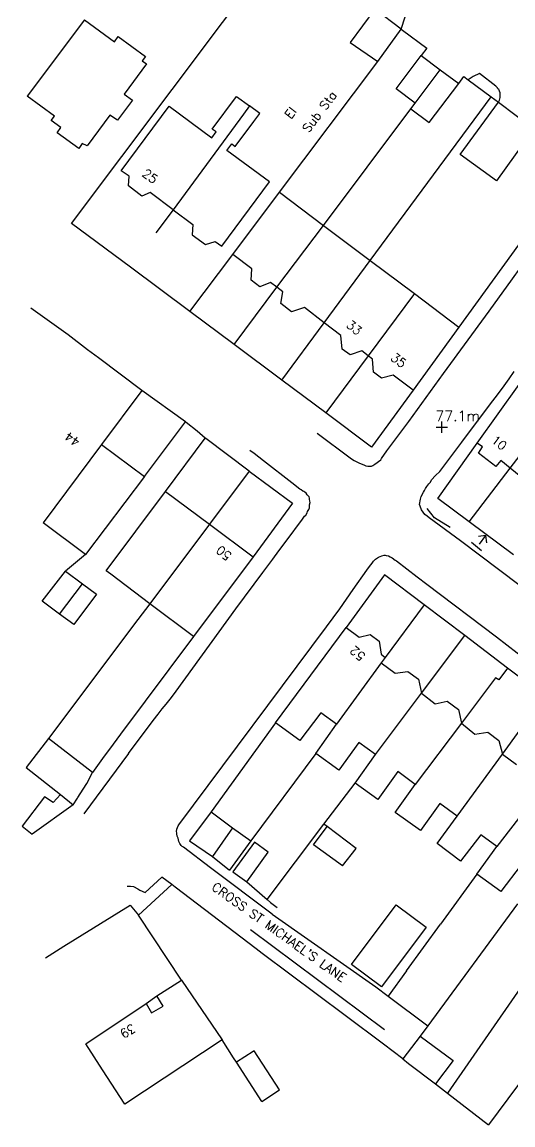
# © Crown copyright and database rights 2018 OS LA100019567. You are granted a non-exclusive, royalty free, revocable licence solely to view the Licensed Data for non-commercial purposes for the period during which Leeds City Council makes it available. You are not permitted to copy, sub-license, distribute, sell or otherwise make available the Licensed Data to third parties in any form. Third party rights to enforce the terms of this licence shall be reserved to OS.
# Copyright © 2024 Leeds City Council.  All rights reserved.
# Model space of a CAD drawing. Extents: x 427500 to 429848, y 434500 to 436505.
# Drawn here: x 427788.1 to 427854.2, y 435719.8 to 435868.4 of the extents above; entities that cross this region are included whole.
import ezdxf

# ---------------------------------------------------------------- set-up
doc = ezdxf.new("R2010")
doc.units = 0
doc.layers.add('LPTIP_Ex_Base', color=8, linetype='Continuous')
doc.styles.add('MtXpl_Romans', font='romans__.ttf')

msp = doc.modelspace()

# ---------------------------------------------------------------- linework, layer by layer
at = {"layer": 'LPTIP_Ex_Base', "color": 251, "true_color": 0x636466}
for p, q in [((427815.09, 435868.33), (427818.38, 435872.71)), ((427835.6, 435870.1), (427832.3, 435865.6)), ((427839.16, 435867.43), (427835.6, 435870.1)), ((427796.5, 435868.67), (427788.78, 435858.4)), ((427796.5, 435868.67), (427800.55, 435865.7)), ((427839.16, 435867.43), (427839.7, 435869.1)), ((427794.76, 435841.25), (427815.09, 435868.33)), ((427836, 435863.05), (427839.16, 435867.43)), ((427839.16, 435867.43), (427839.35, 435867.3)), ((427839.35, 435867.3), (427842.6, 435864.85)), ((427800.55, 435865.7), (427801.05, 435866.45)), ((427801.05, 435866.45), (427804.7, 435863.75)), ((427832.3, 435865.6), (427836, 435863.05)), ((427842.6, 435864.85), (427841.85, 435863.85)), ((427804.85, 435862.75), (427801.85, 435858.65)), ((427804.7, 435863.75), (427804.25, 435863.15)), ((427804.25, 435863.15), (427804.85, 435862.75)), ((427822.75, 435845.45), (427836, 435863.05)), ((427838.5, 435859.4), (427841.85, 435863.85)), ((427841.85, 435863.85), (427844.42, 435861.96)), ((427841.04, 435857.46), (427844.42, 435861.96)), ((427844.42, 435861.96), (427846.95, 435860.1)), ((427849.7, 435861.45), (427848.85, 435861.05)), ((427851.9, 435859.75), (427849.7, 435861.45)), ((427842.95, 435854.85), (427846.95, 435860.1)), ((427846.95, 435860.1), (427847.6, 435861.05)), ((427847.6, 435861.05), (427848.18, 435860.61)), ((427848.85, 435861.05), (427848.18, 435860.61)), ((427848.18, 435860.61), (427851.28, 435858.29)), ((427852.15, 435859.5), (427851.9, 435859.75)), ((427792.45, 435855.7), (427788.78, 435858.4)), ((427801.85, 435858.65), (427802.95, 435857.85)), ((427813.7, 435853.95), (427816.96, 435858.36)), ((427816.96, 435858.36), (427818.73, 435857.07)), ((427834.99, 435836.26), (427851.28, 435858.29)), ((427841.04, 435857.46), (427838.5, 435859.4)), ((427851.28, 435858.29), (427852.28, 435857.59)), ((427852.2, 435859.4), (427852.15, 435859.5)), ((427852.3, 435859.3), (427852.2, 435859.4)), ((427852.35, 435859.2), (427852.3, 435859.3)), ((427852.4, 435859.05), (427852.35, 435859.2)), ((427852.5, 435858.85), (427852.4, 435859.05)), ((427852.45, 435858.05), (427852.5, 435858.2)), ((427852.5, 435858.2), (427852.5, 435858.85)), ((427802.95, 435857.85), (427800.95, 435855.15)), ((427801.45, 435848.35), (427807.9, 435857.05)), ((427807.9, 435857.05), (427813.65, 435852.8)), ((427818.73, 435857.07), (427817.92, 435855.96)), ((427820.11, 435856.06), (427818.73, 435857.07)), ((427828.69, 435840.99), (427840.46, 435856.68)), ((427840.46, 435856.68), (427841.04, 435857.46)), ((427840.46, 435856.68), (427842.95, 435854.85)), ((427847.1, 435850.55), (427852.28, 435857.59)), ((427852.28, 435857.59), (427852.4, 435857.85)), ((427852.28, 435857.59), (427857.03, 435853.98)), ((427852.4, 435857.85), (427852.45, 435858.05)), ((427792, 435855.1), (427792.45, 435855.7)), ((427799.9, 435855.85), (427796.85, 435851.7)), ((427800.95, 435855.15), (427799.9, 435855.85)), ((427817.92, 435855.96), (427808.42, 435843.1)), ((427819.29, 435854.96), (427820.11, 435856.06)), ((427793.3, 435854.15), (427792, 435855.1)), ((427792.8, 435853.45), (427793.3, 435854.15)), ((427814.25, 435853.6), (427813.7, 435853.95)), ((427816.8, 435851.6), (427819.29, 435854.96)), ((427857.03, 435853.98), (427852, 435847)), ((427795.73, 435851.32), (427792.8, 435853.45)), ((427813.65, 435852.8), (427814.25, 435853.6)), ((427796.2, 435852), (427795.73, 435851.32)), ((427796.85, 435851.7), (427796.2, 435852)), ((427815.65, 435851.05), (427816.35, 435851.95)), ((427821.4, 435846.85), (427815.65, 435851.05)), ((427816.35, 435851.95), (427816.8, 435851.6)), ((427863, 435849.5), (427846.95, 435827.28)), ((427852, 435847), (427847.1, 435850.55)), ((427802.5, 435847.6), (427801.45, 435848.35)), ((427802.4, 435846.3), (427802.5, 435847.6)), ((427804.2, 435844.9), (427802.4, 435846.3)), ((427815, 435838.2), (427821.4, 435846.85)), ((427805.35, 435845.4), (427804.2, 435844.9)), ((427808.42, 435843.1), (427805.35, 435845.4)), ((427816.5, 435837.05), (427822.75, 435845.45)), ((427822.75, 435845.45), (427828.69, 435840.99)), ((427808.42, 435843.1), (427806.11, 435839.98)), ((427808.42, 435843.1), (427811.1, 435841.1)), ((427802.7, 435835.35), (427794.76, 435841.25)), ((427811.1, 435841.1), (427811, 435839.7)), ((427822.43, 435832.64), (427828.69, 435840.99)), ((427828.69, 435840.99), (427834.99, 435836.26)), ((427811, 435839.7), (427812.8, 435838.4)), ((427812.8, 435838.4), (427814.1, 435838.8)), ((427814.1, 435838.8), (427815, 435838.2)), ((427854.14, 435833.8), (427857.25, 435838.1)), ((427810.7, 435829.4), (427816.5, 435837.05)), ((427819.05, 435835.15), (427816.5, 435837.05)), ((427828.8, 435827.87), (427834.99, 435836.26)), ((427834.99, 435836.26), (427840.95, 435831.79)), ((427810.7, 435829.4), (427802.7, 435835.35)), ((427818.95, 435833.6), (427819.05, 435835.15)), ((427820.1, 435832.7), (427818.95, 435833.6)), ((427821.55, 435833.3), (427820.1, 435832.7)), ((427822.43, 435832.64), (427821.55, 435833.3)), ((427851, 435829.45), (427854.14, 435833.8)), ((427816.66, 435824.94), (427822.43, 435832.64)), ((427823.2, 435832.05), (427822.43, 435832.64)), ((427822.95, 435830.45), (427823.2, 435832.05)), ((427840.95, 435831.79), (427834.73, 435823.41)), ((427840.95, 435831.79), (427846.95, 435827.28)), ((427824.4, 435829.35), (427822.95, 435830.45)), ((427794.3, 435826.25), (427789.26, 435829.85)), ((427816.66, 435824.94), (427810.7, 435829.4)), ((427826.15, 435829.9), (427824.4, 435829.35)), ((427828.8, 435827.87), (427826.15, 435829.9)), ((427844.85, 435821.05), (427851, 435829.45)), ((427823.08, 435820.14), (427828.8, 435827.87)), ((427831.05, 435826.15), (427828.8, 435827.87)), ((427846.95, 435827.28), (427840.8, 435818.8)), ((427796.91, 435824.24), (427794.3, 435826.25)), ((427831.2, 435824.3), (427831.05, 435826.15)), ((427798.36, 435823.12), (427796.91, 435824.24)), ((427823.08, 435820.14), (427816.66, 435824.94)), ((427832.3, 435823.55), (427831.2, 435824.3)), ((427833.85, 435824.1), (427832.3, 435823.55)), ((427834.73, 435823.41), (427833.85, 435824.1)), ((427804.23, 435818.73), (427798.36, 435823.12)), ((427834.73, 435823.41), (427829.01, 435815.71)), ((427835.3, 435822.95), (427834.73, 435823.41)), ((427835.45, 435821.2), (427835.3, 435822.95)), ((427836.5, 435820.4), (427835.45, 435821.2)), ((427840.2, 435814.55), (427844.85, 435821.05)), ((427853.7, 435820.3), (427854.4, 435821.3)), ((427829.01, 435815.71), (427823.08, 435820.14)), ((427838.1, 435820.8), (427836.5, 435820.4)), ((427840.8, 435818.8), (427838.1, 435820.8)), ((427849.4, 435811.65), (427855.05, 435819.55)), ((427853.05, 435819.35), (427853.7, 435820.3)), ((427804.23, 435818.73), (427798.8, 435811.47)), ((427810.11, 435814.51), (427804.23, 435818.73)), ((427840.8, 435818.8), (427835.16, 435811.1)), ((427851.2, 435816.95), (427852.15, 435818.15)), ((427852.15, 435818.15), (427853.05, 435819.35)), ((427853.85, 435808.28), (427862.21, 435819.18)), ((427847.35, 435811.8), (427851.2, 435816.95)), ((427835.16, 435811.1), (427829.01, 435815.71)), ((427804.58, 435807.17), (427810.11, 435814.51)), ((427810.2, 435814.45), (427810.11, 435814.51)), ((427811.67, 435813.24), (427810.2, 435814.45)), ((427837.25, 435810.6), (427840.2, 435814.55)), ((427807.4, 435805.15), (427812.77, 435812.33)), ((427812.77, 435812.33), (427811.67, 435813.24)), ((427812.83, 435812.28), (427812.77, 435812.33)), ((427818.69, 435807.89), (427812.83, 435812.28)), ((427827.83, 435813.01), (427832.3, 435809.65)), ((427798.8, 435811.47), (427790.91, 435800.92)), ((427798.8, 435811.47), (427804.58, 435807.17)), ((427819.35, 435810.25), (427818.79, 435810.67)), ((427836.5, 435809.6), (427837.25, 435810.6)), ((427844.1, 435804.2), (427849.4, 435811.65)), ((427844.35, 435807.85), (427847.35, 435811.8)), ((427850.1, 435811.15), (427849.4, 435811.65)), ((427849.6, 435810.3), (427850.1, 435811.15)), ((427820.63, 435809.25), (427819.35, 435810.25)), ((427824.41, 435806.3), (427820.63, 435809.25)), ((427832.3, 435809.65), (427832.6, 435809.45)), ((427832.6, 435809.45), (427832.85, 435809.3)), ((427832.85, 435809.3), (427833.45, 435809)), ((427835.6, 435808.8), (427836.4, 435809.4)), ((427836.4, 435809.4), (427836.5, 435809.6)), ((427851.9, 435808.5), (427849.6, 435810.3)), ((427852.6, 435809.3), (427851.9, 435808.5)), ((427853.85, 435808.28), (427852.6, 435809.3)), ((427818.69, 435807.89), (427813.33, 435800.72)), ((427818.69, 435807.89), (427824.5, 435803.55)), ((427833.45, 435809), (427834.2, 435808.7)), ((427834.2, 435808.7), (427834.4, 435808.6)), ((427834.4, 435808.6), (427834.65, 435808.55)), ((427834.65, 435808.55), (427835.15, 435808.55)), ((427835.15, 435808.55), (427835.35, 435808.65)), ((427835.35, 435808.65), (427835.6, 435808.8)), ((427843.8, 435807.3), (427844.35, 435807.85)), ((427848.32, 435801.06), (427853.85, 435808.28)), ((427855.3, 435807.1), (427853.85, 435808.28)), ((427804.58, 435807.17), (427796.65, 435796.65)), ((427825.5, 435805.45), (427824.41, 435806.3)), ((427842.75, 435806), (427842.9, 435806.15)), ((427842.9, 435806.15), (427843.1, 435806.4)), ((427843.1, 435806.4), (427843.25, 435806.7)), ((427843.25, 435806.7), (427843.8, 435807.3)), ((427799.4, 435794.45), (427807.4, 435805.15)), ((427807.4, 435805.15), (427813.33, 435800.72)), ((427825.7, 435805.35), (427825.5, 435805.45)), ((427825.9, 435805.2), (427825.7, 435805.35)), ((427826.05, 435805.15), (427825.9, 435805.2)), ((427826.2, 435805.05), (427826.05, 435805.15)), ((427826.35, 435804.9), (427826.2, 435805.05)), ((427826.5, 435804.7), (427826.35, 435804.9)), ((427826.65, 435804.55), (427826.5, 435804.7)), ((427841.85, 435804.45), (427842.15, 435805.05)), ((427842.15, 435805.05), (427842.3, 435805.25)), ((427842.3, 435805.25), (427842.45, 435805.55)), ((427842.45, 435805.55), (427842.6, 435805.8)), ((427842.6, 435805.8), (427842.75, 435806)), ((427824.5, 435803.55), (427819.22, 435796.32)), ((427826.75, 435804.4), (427826.65, 435804.55)), ((427826.8, 435804.25), (427826.75, 435804.4)), ((427826.8, 435804.1), (427826.8, 435804.25)), ((427826.85, 435803.85), (427826.8, 435804.1)), ((427826.8, 435803.35), (427826.9, 435803.65)), ((427826.8, 435802.95), (427826.8, 435803.35)), ((427826.9, 435803.65), (427826.85, 435803.85)), ((427841.65, 435803.4), (427841.75, 435804.1)), ((427841.7, 435803.15), (427841.65, 435803.4)), ((427841.75, 435804.1), (427841.85, 435804.45)), ((427848.32, 435801.06), (427844.1, 435804.2)), ((427825.85, 435801.4), (427826.15, 435801.8)), ((427826.15, 435801.8), (427826.3, 435801.95)), ((427826.3, 435801.95), (427826.5, 435802.25)), ((427826.5, 435802.25), (427826.55, 435802.45)), ((427826.55, 435802.45), (427826.7, 435802.7)), ((427826.7, 435802.7), (427826.8, 435802.95)), ((427841.9, 435802.65), (427841.7, 435803.15)), ((427842.35, 435802.05), (427841.9, 435802.65)), ((427842.65, 435801.8), (427842.35, 435802.05)), ((427842.95, 435801.6), (427842.65, 435801.8)), ((427843.65, 435801.57), (427842.67, 435802.86)), ((427796.65, 435796.65), (427790.91, 435800.92)), ((427813.33, 435800.72), (427805.31, 435790.02)), ((427813.33, 435800.72), (427819.22, 435796.32)), ((427823.65, 435798.43), (427825.85, 435801.4)), ((427847.15, 435798.5), (427842.95, 435801.6)), ((427845.77, 435800.28), (427843.65, 435801.57)), ((427854.3, 435796.6), (427848.32, 435801.06)), ((427822.7, 435797.15), (427823.65, 435798.43)), ((427866.65, 435783.75), (427847.15, 435798.5)), ((427849.98, 435797.15), (427848.64, 435798.27)), ((427796.65, 435796.65), (427793.92, 435794.4)), ((427819.22, 435796.32), (427811.2, 435785.6)), ((427820.52, 435794.21), (427821.87, 435796.04)), ((427821.87, 435796.04), (427822.7, 435797.15)), ((427835.25, 435795.5), (427835.45, 435795.75)), ((427835.45, 435795.75), (427835.7, 435796)), ((427835.7, 435796), (427836.1, 435796.3)), ((427836.1, 435796.3), (427836.35, 435796.4)), ((427836.35, 435796.4), (427836.55, 435796.45)), ((427836.55, 435796.45), (427836.85, 435796.55)), ((427836.85, 435796.55), (427837, 435796.55)), ((427837, 435796.55), (427837.15, 435796.5)), ((427837.15, 435796.5), (427837.45, 435796.45)), ((427837.45, 435796.45), (427837.7, 435796.35)), ((427837.7, 435796.35), (427837.95, 435796.2)), ((427837.95, 435796.2), (427838.35, 435795.9)), ((427838.35, 435795.9), (427838.55, 435795.8)), ((427838.55, 435795.8), (427841.3, 435793.66)), ((427790.8, 435790.35), (427793.92, 435794.4)), ((427793.92, 435794.4), (427796.21, 435792.7)), ((427800.03, 435793.98), (427799.4, 435794.45)), ((427832.7, 435791.91), (427834.55, 435794.55)), ((427834.55, 435794.55), (427834.9, 435795.05)), ((427834.9, 435795.05), (427835.25, 435795.5)), ((427805.31, 435790.02), (427800.03, 435793.98)), ((427816.9, 435789.35), (427820.52, 435794.21)), ((427836.9, 435793.9), (427831.73, 435786.83)), ((427842.24, 435789.86), (427836.9, 435793.9)), ((427841.3, 435793.66), (427842.6, 435792.65)), ((427793.14, 435788.62), (427796.21, 435792.7)), ((427798.1, 435791.3), (427795.05, 435787.2)), ((427796.21, 435792.7), (427798.1, 435791.3)), ((427830.9, 435789.35), (427832.7, 435791.91)), ((427842.6, 435792.65), (427852, 435785.55)), ((427793.14, 435788.62), (427790.8, 435790.35)), ((427805.31, 435790.02), (427803.7, 435787.88)), ((427811.2, 435785.6), (427805.31, 435790.02)), ((427842.24, 435789.86), (427837, 435782.75)), ((427847.72, 435785.72), (427842.24, 435789.86)), ((427795.05, 435787.2), (427793.14, 435788.62)), ((427808.85, 435778.25), (427816.9, 435789.35)), ((427829.09, 435786.92), (427830.9, 435789.35)), ((427803.7, 435787.88), (427791.64, 435771.85)), ((427809.2, 435760.25), (427829.09, 435786.92)), ((427822.25, 435773.95), (427831.73, 435786.83)), ((427831.73, 435786.83), (427833.5, 435785.5)), ((427811.2, 435785.6), (427801.35, 435772.45)), ((427833.5, 435785.5), (427835, 435785.85)), ((427835, 435785.85), (427836.2, 435784.95)), ((427841.9, 435777.96), (427847.72, 435785.72)), ((427853.5, 435781.35), (427847.72, 435785.72)), ((427852, 435785.55), (427865.9, 435774.75)), ((427836.2, 435784.95), (427836.45, 435783.2)), ((427836.45, 435783.2), (427837, 435782.75)), ((427837, 435782.75), (427836.45, 435782.05)), ((427836.45, 435782.05), (427830.45, 435773.8)), ((427836.45, 435782.05), (427838.35, 435780.65)), ((427838.35, 435780.65), (427840.05, 435780.9)), ((427840.05, 435780.9), (427841.5, 435779.85)), ((427853.5, 435781.35), (427852.3, 435779.75)), ((427860.6, 435776), (427853.5, 435781.35)), ((427841.5, 435779.85), (427841.9, 435777.96)), ((427851.85, 435780.05), (427847.28, 435773.94)), ((427852.3, 435779.75), (427851.85, 435780.05)), ((427808.2, 435777.4), (427808.85, 435778.25)), ((427835.7, 435769.7), (427841.9, 435777.96)), ((427841.9, 435777.96), (427843.75, 435776.55)), ((427806.95, 435775.85), (427807.5, 435776.5)), ((427807.5, 435776.5), (427808.2, 435777.4)), ((427843.75, 435776.55), (427845.35, 435776.9)), ((427845.35, 435776.9), (427846.9, 435775.75)), ((427805.75, 435774.3), (427806.4, 435775.15)), ((427806.4, 435775.15), (427806.95, 435775.85)), ((427828.35, 435775.3), (427825.5, 435771.6)), ((427830.45, 435773.8), (427828.35, 435775.3)), ((427846.9, 435775.75), (427847.28, 435773.94)), ((427852.81, 435769.76), (427857.2, 435775.8)), ((427802.43, 435769.82), (427805.75, 435774.3)), ((427822.25, 435773.95), (427813.55, 435762)), ((427825.5, 435771.6), (427822.25, 435773.95)), ((427827.65, 435769.85), (427830.45, 435773.8)), ((427847.28, 435773.94), (427841.05, 435765.65)), ((427847.28, 435773.94), (427849.1, 435772.45)), ((427801.35, 435772.45), (427800.35, 435771.08)), ((427849.1, 435772.45), (427850.85, 435772.7)), ((427850.85, 435772.7), (427852.3, 435771.6)), ((427791.64, 435771.85), (427788.65, 435767.95)), ((427797.57, 435767.3), (427791.64, 435771.85)), ((427800.35, 435771.08), (427798.93, 435769.15)), ((427833.45, 435771.3), (427830.75, 435767.6)), ((427835.7, 435769.7), (427833.45, 435771.3)), ((427852.3, 435771.6), (427852.81, 435769.76)), ((427802.43, 435769.82), (427796.4, 435761.7)), ((427798.93, 435769.15), (427797.57, 435767.3)), ((427827.65, 435769.85), (427818.92, 435758.06)), ((427830.75, 435767.6), (427827.65, 435769.85)), ((427832.95, 435765.85), (427835.7, 435769.7)), ((427846.7, 435761.4), (427852.81, 435769.76)), ((427852.81, 435769.76), (427854.7, 435768.35)), ((427788.65, 435767.95), (427793.26, 435764.3)), ((427796.8, 435765.8), (427797.57, 435767.3)), ((427838.7, 435767.4), (427836, 435763.65)), ((427841.05, 435765.65), (427838.7, 435767.4)), ((427795.61, 435763.9), (427796.71, 435765.65)), ((427796.71, 435765.65), (427796.8, 435765.8)), ((427828.73, 435760.32), (427832.95, 435765.85)), ((427836, 435763.65), (427832.95, 435765.85)), ((427838.35, 435761.9), (427841.05, 435765.65)), ((427858.35, 435765.5), (427852.05, 435757.3)), ((427791.12, 435764.02), (427788.08, 435760.06)), ((427792.29, 435763.25), (427791.12, 435764.02)), ((427793.26, 435764.3), (427792.29, 435763.25)), ((427793.26, 435764.3), (427794.98, 435762.94)), ((427794.98, 435762.94), (427795.55, 435763.8)), ((427795.55, 435763.8), (427795.61, 435763.9)), ((427844.35, 435763.1), (427841.75, 435759.45)), ((427846.7, 435761.4), (427844.35, 435763.1)), ((427794.98, 435762.94), (427789.46, 435758.99)), ((427813.55, 435762), (427810.66, 435758.07)), ((427813.55, 435762), (427816.43, 435759.82)), ((427841.75, 435759.45), (427838.35, 435761.9)), ((427808.95, 435759.65), (427809.1, 435760.1)), ((427809.1, 435760.1), (427809.2, 435760.25)), ((427821.11, 435750.17), (427828.73, 435760.32)), ((427829.2, 435760), (427828.73, 435760.32)), ((427844, 435757.7), (427846.7, 435761.4)), ((427788.08, 435760.06), (427789.46, 435758.99)), ((427808.9, 435759.35), (427808.95, 435759.65)), ((427808.95, 435759.15), (427808.9, 435759.35)), ((427808.95, 435759), (427808.95, 435759.15)), ((427809, 435758.7), (427808.95, 435759)), ((427809.1, 435758.45), (427809, 435758.7)), ((427816.43, 435759.82), (427813.75, 435755.95)), ((427816.43, 435759.82), (427818.92, 435758.06)), ((427827.35, 435757.55), (427829.2, 435760)), ((427833.08, 435757.02), (427829.2, 435760)), ((427849.9, 435758.9), (427847.15, 435755.35)), ((427852.05, 435757.3), (427849.9, 435758.9)), ((427809.15, 435758.2), (427809.1, 435758.45)), ((427809.2, 435758), (427809.15, 435758.2)), ((427809.35, 435757.7), (427809.2, 435758)), ((427809.5, 435757.45), (427809.35, 435757.7)), ((427809.65, 435757.3), (427809.5, 435757.45)), ((427809.85, 435757.2), (427809.65, 435757.3)), ((427813.45, 435754.45), (427809.85, 435757.2)), ((427810.66, 435758.07), (427813.75, 435755.95)), ((427818.92, 435758.06), (427816.01, 435754.11)), ((427819.4, 435757.9), (427816.47, 435753.92)), ((427821.25, 435756.55), (427819.4, 435757.9)), ((427831.25, 435754.7), (427827.35, 435757.55)), ((427847.15, 435755.35), (427844, 435757.7)), ((427849.35, 435753.6), (427852.05, 435757.3)), ((427813.75, 435755.95), (427816.01, 435754.11)), ((427818.35, 435752.55), (427821.25, 435756.55)), ((427831.25, 435754.7), (427833.08, 435757.02)), ((427821.8, 435748.2), (427813.45, 435754.45)), ((427855.35, 435754.85), (427852.6, 435751.25)), ((427804.65, 435751.1), (427806.9, 435753.2)), ((427808.27, 435752.17), (427806.9, 435753.2)), ((427816.47, 435753.92), (427818.35, 435752.55)), ((427849.35, 435753.6), (427844.45, 435746.85)), ((427852.6, 435751.25), (427849.35, 435753.6)), ((427802.25, 435751.95), (427802.7, 435751.95)), ((427802.7, 435751.95), (427803.1, 435751.9)), ((427803.1, 435751.9), (427803.7, 435751.6)), ((427803.7, 435751.6), (427803.95, 435751.45)), ((427808.27, 435752.17), (427803.75, 435748.05)), ((427803.95, 435751.45), (427804.65, 435751.1)), ((427808.7, 435751.85), (427808.27, 435752.17)), ((427819.61, 435743.54), (427808.7, 435751.85)), ((427818.35, 435752.55), (427821.11, 435750.17)), ((427821.11, 435750.17), (427821.57, 435749.78)), ((427821.57, 435749.78), (427822.45, 435749.11)), ((427793.7, 435743.9), (427802.65, 435749.4)), ((427802.65, 435749.4), (427803.75, 435748.05)), ((427821.8, 435748.2), (427835.75, 435738.4)), ((427832.45, 435741.4), (427838.5, 435749.45)), ((427838.5, 435749.45), (427842.55, 435746.45)), ((427854.85, 435749.6), (427842.75, 435733.15)), ((427862.15, 435748.25), (427845.4, 435724.1)), ((427809.55, 435739.3), (427803.75, 435748.05)), ((427839.9, 435740.55), (427844.45, 435746.85)), ((427836.9, 435732.6), (427818.85, 435746.1)), ((427842.55, 435746.45), (427836.5, 435738.4)), ((427791.23, 435742.32), (427793.7, 435743.9)), ((427820.45, 435742.9), (427819.61, 435743.54)), ((427831.6, 435734.55), (427820.45, 435742.9)), ((427836.5, 435738.4), (427832.45, 435741.4)), ((427806.25, 435737.2), (427809.55, 435739.3)), ((427809.55, 435739.3), (427815.05, 435731.25)), ((427839.9, 435740.55), (427837.43, 435737.14)), ((427835.75, 435738.4), (427837.43, 435737.14)), ((427804.8, 435736.15), (427806.25, 435737.2)), ((427807.1, 435735.8), (427806.25, 435737.2)), ((427837.43, 435737.14), (427842.75, 435733.15)), ((427796.68, 435730.72), (427804.8, 435736.15)), ((427804.8, 435736.15), (427805.5, 435734.9)), ((427805.5, 435734.9), (427807.1, 435735.8)), ((427862.71, 435735.73), (427850.91, 435719.8)), ((427836.78, 435730.66), (427831.6, 435734.55)), ((427842.75, 435733.15), (427841.71, 435731.77)), ((427798.94, 435727.24), (427796.68, 435730.72)), ((427815.05, 435731.25), (427801.95, 435722.6)), ((427816.58, 435728.85), (427815.05, 435731.25)), ((427839.4, 435728.7), (427836.78, 435730.66)), ((427841.71, 435731.77), (427839.4, 435728.7)), ((427841.71, 435731.77), (427846.15, 435728.5)), ((427819.24, 435729.71), (427816.97, 435728.24)), ((427819.37, 435729.79), (427819.24, 435729.71)), ((427822.78, 435724.52), (427819.37, 435729.79)), ((427816.97, 435728.24), (427816.58, 435728.85)), ((427820.38, 435722.97), (427816.97, 435728.24)), ((427839.4, 435728.7), (427840.13, 435728.09)), ((427840.13, 435728.09), (427843.78, 435725.32)), ((427846.15, 435728.5), (427843.78, 435725.32)), ((427801.95, 435722.6), (427798.94, 435727.24)), ((427820.38, 435722.97), (427822.65, 435724.44)), ((427822.65, 435724.44), (427822.78, 435724.52)), ((427843.78, 435725.32), (427845.4, 435724.1)), ((427845.4, 435724.1), (427850.91, 435719.8))]:
    msp.add_line(p, q, dxfattribs=at)
for points in [[(427843.88, 435813.8), (427845.42, 435813.8)], [(427844.65, 435813.03), (427844.65, 435814.58)], [(427850.7, 435798.21), (427850.55, 435799.2), (427849.56, 435799.05)], [(427849.71, 435798.06), (427850.55, 435799.2)]]:
    msp.add_lwpolyline(points, dxfattribs=at)

# ---------------------------------------------------------------- texts
at = {"layer": 'LPTIP_Ex_Base', "color": 251, "true_color": 0x636466, "style": 'MtXpl_Romans'}
for s, rotation, p in [('Sub Sta', 52.9, (427826.7, 435853.38)), ('El', 52.9, (427824.3, 435855.23)), ('25', 322.5, (427804.15, 435847.76)), ('33', 321, (427831.66, 435827.39)), ('35', 323, (427837.63, 435822.95)), ('44', 144.2, (427796.05, 435812.06)), ('10', 320.8, (427851.19, 435811.89)), ('50', 142, (427816.45, 435796.68)), ('52', 139.1, (427834.46, 435783.09)), ("CROSS ST MICHAEL'S LANE", 324.5, (427813.51, 435751.6)), ('39', 211.2, (427802.9, 435733.49))]:
    msp.add_text(s, height=1.2, rotation=rotation, dxfattribs=at).set_placement(p)
msp.add_text('77.1m', height=1.4, dxfattribs=at).set_placement((427843.77, 435814.62))

doc.saveas('drawing.dxf')
